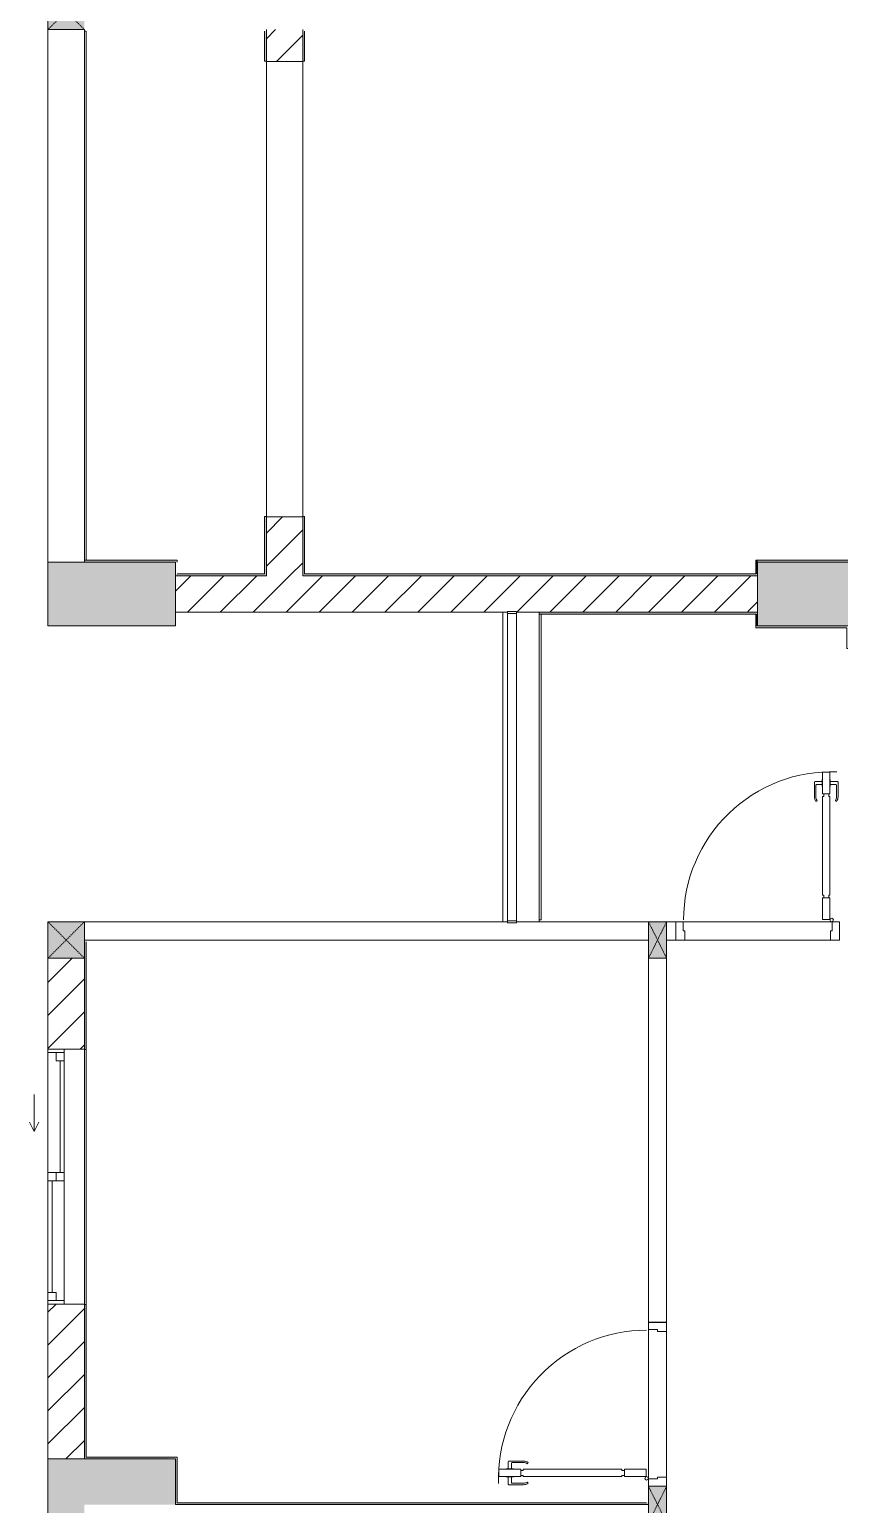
# Model space of a CAD drawing. Header units: millimetres. Extents: x 31499 to 223976, y 3719 to 80291.
# Drawn here: x 130173 to 134624, y 40337 to 48437 of the extents above; entities that cross this region are included whole.
import ezdxf

# ---------------------------------------------------------------- set-up
doc = ezdxf.new("R2010")
doc.units = ezdxf.units.MM
doc.linetypes.add('IMPORT-Dash _2_', pattern=[6, 3, -3])
for name, color, linetype, lineweight in [('A-DETL-GENF-7', 170, 'Continuous', 9), ('A-DOOR-2', 170, 'Continuous', 9), ('A-FLOR-1', 170, 'Continuous', 9), ('A-FLOR-HRAL-6', 170, 'Continuous', 9), ('A-GLAZ-5', 170, 'Continuous', 9), ('A-WALL-1', 170, 'Continuous', 9), ('A-WALL-PATT-3', 170, 'Continuous', 9), ('A_1404_dwg-1', 170, 'Continuous', 9), ('I-WALL', 170, 'Continuous', 9), ('I-WALL-1', 170, 'Continuous', 9), ('S-COLS-1', 170, 'Continuous', 9), ('S-COLS-12', 170, 'IMPORT-Dash _2_', 9), ('S-COLS-2', 170, 'Continuous', 9), ('S-COLS-4', 170, 'Continuous', 9), ('S-COLS-HDLN-1', 170, 'IMPORT-Dash _2_', 9)]:
    doc.layers.add(name, color=color, linetype=linetype, lineweight=lineweight)
pattern_1 = [(45, (0, 0), (-90.50967, 90.50967), [])]

# ---------------------------------------------------------------- blocks, each defined once
blk = doc.blocks.new('A_1404_dwg_NCV_TKTC_KET CAU_rvt-1-TKTC_MB HOÀN THIỆN SÀN TẦNG 3-4-4819833-KeyPlan-CH2A_Tầng 3 - Tầng 8')
at = {"layer": 'S-COLS-1'}
for points in [[(33652.6, 45161.9), (34352.6, 45161.9), (34352.6, 45511.9), (33652.6, 45511.9), (33652.6, 45236.9)], [(38042.6, 45161.9), (38852.6, 45161.9), (38852.6, 45511.9), (37552.6, 45511.9), (37552.6, 45161.9)], [(33652.6, 40236.9), (33852.6, 40236.9), (33852.6, 40336.9), (34352.6, 40336.9), (34352.6, 40586.9), (33652.6, 40586.9), (33652.6, 40336.9)]]:
    blk.add_hatch(color=256, dxfattribs=at).paths.add_polyline_path(points)
at = {"layer": 'A-FLOR-1'}
blk.add_line((36152.5, 45236.9), (36152.5, 43536.9), dxfattribs=at)
at = {"layer": 'S-COLS-2'}
blk.add_line((37552.6, 45436.9), (37552.6, 45236.9), dxfattribs=at)
at = {"layer": 'S-COLS-2', "flags": 128}
for points in [[(33852.6, 45511.9), (33652.6, 45511.9), (33652.6, 45161.9), (34352.6, 45161.9), (34352.6, 45436.9)], [(33852.6, 40586.9), (33652.6, 40586.9), (33652.6, 40236.9), (33852.6, 40236.9)]]:
    blk.add_lwpolyline(points, dxfattribs=at)
blk = doc.blocks.new('A_1404_dwg_DOOR_CW_01 CANH MO-PANEL KINH - DIW_01-900x2200-CỬA GỖ VÂN LAMINATE-553393-TKTC_MB HOÀN THIỆN SÀN TẦNG 3-4-4819840-KeyPlan-CH2A_Tầng 3 - Tầng 8')
at = {"layer": 'A-DETL-GENF-7'}
for p, q in [((46582.1, 38482.4), (46582.1, 38521.4)), ((46665.6, 38525.4), (46586.1, 38525.4)), ((46599.1, 38482.4), (46599.1, 38513.4)), ((46603.1, 38517.4), (46665.6, 38517.4)), ((46691.4, 38517.2), (46686.8, 38510.7)), ((46582.1, 38438.4), (46582.1, 38399.4)), ((46665.6, 38395.4), (46586.1, 38395.4)), ((46599.1, 38438.4), (46599.1, 38407.4)), ((46603.1, 38403.4), (46665.6, 38403.4)), ((46691.4, 38403.5), (46686.8, 38410.1))]:
    blk.add_line(p, q, dxfattribs=at)
at = {"layer": 'A-DETL-GENF-7', "flags": 128}
for points in [[(46530.6, 38440.4), (46530.6, 38480.4), (46650.6, 38480.4), (46650.6, 38440.4)], [(46610.3, 38482.4), (46610.3, 38480.4), (46570.8, 38480.4), (46570.8, 38482.4)], [(47206.6, 38474.4), (47206.6, 38480.4), (46664.6, 38480.4), (46664.6, 38474.4), (46650.6, 38474.4), (46650.6, 38446.4), (46664.6, 38446.4), (46664.6, 38440.4), (47206.6, 38440.4), (47206.6, 38446.4), (47220.6, 38446.4), (47220.6, 38474.4)], [(47220.6, 38480.4), (47220.6, 38440.4), (47340.6, 38440.4), (47340.6, 38480.4)], [(46610.3, 38438.4), (46610.3, 38440.4), (46570.8, 38440.4), (46570.8, 38438.4)]]:
    blk.add_lwpolyline(points, close=True, dxfattribs=at)
at = {"layer": 'A-DETL-GENF-7'}
blk.add_circle((47342.6, 38430.4), 10, dxfattribs=at)
for centre, radius, start, end in [((47342.6, 38430.4), 814, 90, 182), ((46586.1, 38521.4), 4, 90, 180), ((46603.1, 38513.4), 4, 90, 180), ((46665.6, 38480.4), 45, 55, 90), ((46665.6, 38480.4), 37, 55, 90), ((46586.1, 38399.4), 4, 180, 270), ((46603.1, 38407.4), 4, 180, 270), ((46665.6, 38440.4), 37, 270, 305), ((46665.6, 38440.4), 45, 270, 305)]:
    blk.add_arc(centre, radius, start, end, dxfattribs=at)
at = {"layer": 'A-DOOR-2'}
blk.add_line((47352.6, 38430.4), (47352.6, 38455.4), dxfattribs=at)
at = {"layer": 'A-DOOR-2', "flags": 128}
for points in [[(47452.6, 39237.4), (47452.6, 39287.4), (47352.6, 39287.4), (47352.6, 39247.4), (47402.6, 39247.4), (47402.6, 39237.4)], [(47452.6, 38387.4), (47452.6, 38437.4), (47402.6, 38437.4), (47402.6, 38427.4), (47352.6, 38427.4), (47352.6, 38387.4)]]:
    blk.add_lwpolyline(points, close=True, dxfattribs=at)
blk = doc.blocks.new('A_1404_dwg_Railing - 50 x 10mm-901205-TKTC_MB HOÀN THIỆN SÀN TẦNG 3-4-4819861-KeyPlan-CH2A_Tầng 3 - Tầng 8')
at = {"layer": 'A-FLOR-HRAL-6', "flags": 128}
blk.add_lwpolyline([(107527.5, 61566.9), (107477.5, 61566.9), (107477.5, 61556.9), (107527.5, 61556.9)], close=True, dxfattribs=at)
blk = doc.blocks.new('A_1404_dwg_Railing - Railing-885226-TKTC_MB HOÀN THIỆN SÀN TẦNG 3-4-4819916-KeyPlan-CH2A_Tầng 3 - Tầng 8')
at = {"layer": 'A-FLOR-HRAL-6'}
for p, q in [((36177.6, 45230.3), (36177.6, 43541.5)), ((36227.6, 43541.5), (36227.6, 45230.3))]:
    blk.add_line(p, q, dxfattribs=at)
for p in [(-71299.9, -16326.6), (-71299.9, -18025.4)]:
    blk.add_blockref('A_1404_dwg_Railing - 50 x 10mm-901205-TKTC_MB HOÀN THIỆN SÀN TẦNG 3-4-4819861-KeyPlan-CH2A_Tầng 3 - Tầng 8', p)
blk = doc.blocks.new('A_1404_dwg_G1_SOF - BO TRU - 100x200-745959-TKTC_MB HOÀN THIỆN SÀN TẦNG 3-4-4819847-KeyPlan-CH2A_Tầng 3 - Tầng 8')
at = {"layer": 'S-COLS-1'}
blk.add_hatch(color=256, dxfattribs=at).paths.add_polyline_path([(111052.6, 40036.9), (111052.6, 40236.9), (110952.6, 40236.9), (110952.6, 40036.9)])
at = {"layer": 'S-COLS-1', "flags": 128}
blk.add_lwpolyline([(110952.6, 40036.9), (111052.6, 40036.9), (111052.6, 40236.9), (110952.6, 40236.9)], close=True, dxfattribs=at)
at = {"layer": 'S-COLS-HDLN-1'}
for p, q in [((110952.6, 40036.9), (111052.6, 40236.9)), ((111052.6, 40036.9), (110952.6, 40236.9))]:
    blk.add_line(p, q, dxfattribs=at)
blk = doc.blocks.new('A_1404_dwg_DOOR_CW_01 CANH MO-PANEL KINH - DIG_01-900x2200-CỬA NHÔM KÍNH-901215-TKTC_MB HOÀN THIỆN SÀN TẦNG 3-4-4819898-KeyPlan-CH2A_Tầng 3 - Tầng 8')
at = {"layer": 'A-DETL-GENF-7'}
for p, q in [((37864.6, 68823.9), (37864.6, 68903.4)), ((37907.6, 68907.4), (37868.6, 68907.4)), ((37872.6, 68886.4), (37872.6, 68823.9)), ((37907.6, 68890.4), (37876.6, 68890.4)), ((37951.6, 68907.4), (37990.6, 68907.4)), ((37951.6, 68890.4), (37982.6, 68890.4)), ((37986.6, 68886.4), (37986.6, 68823.9)), ((37994.6, 68823.9), (37994.6, 68903.4)), ((37872.7, 68798.1), (37879.3, 68802.7)), ((37986.4, 68798.1), (37979.9, 68802.7))]:
    blk.add_line(p, q, dxfattribs=at)
at = {"layer": 'A-DETL-GENF-7', "flags": 128}
for points in [[(37949.6, 68958.9), (37909.6, 68958.9), (37909.6, 68838.9), (37949.6, 68838.9)], [(37907.6, 68879.2), (37909.6, 68879.2), (37909.6, 68918.7), (37907.6, 68918.7)], [(37951.6, 68879.2), (37949.6, 68879.2), (37949.6, 68918.7), (37951.6, 68918.7)], [(37915.6, 68282.9), (37909.6, 68282.9), (37909.6, 68824.9), (37915.6, 68824.9), (37915.6, 68838.9), (37943.6, 68838.9), (37943.6, 68824.9), (37949.6, 68824.9), (37949.6, 68282.9), (37943.6, 68282.9), (37943.6, 68268.9), (37915.6, 68268.9)], [(37909.6, 68268.9), (37949.6, 68268.9), (37949.6, 68148.9), (37909.6, 68148.9)]]:
    blk.add_lwpolyline(points, close=True, dxfattribs=at)
at = {"layer": 'A-DETL-GENF-7'}
blk.add_circle((37959.6, 68146.9), 10, dxfattribs=at)
for centre, radius, start, end in [((37959.6, 68146.9), 814, 88, 180), ((37868.6, 68903.4), 4, 90, 180), ((37876.6, 68886.4), 4, 90, 180), ((37982.6, 68886.4), 4, 0, 90), ((37990.6, 68903.4), 4, 0, 90), ((37909.6, 68823.9), 45, 180, 215), ((37909.6, 68823.9), 37, 180, 215), ((37949.6, 68823.9), 37, 325, 0), ((37949.6, 68823.9), 45, 325, 0)]:
    blk.add_arc(centre, radius, start, end, dxfattribs=at)
at = {"layer": 'A-DOOR-2'}
blk.add_line((37959.6, 68136.9), (37934.6, 68136.9), dxfattribs=at)
at = {"layer": 'A-DOOR-2', "flags": 128}
for points in [[(37102.6, 68036.9), (37102.6, 68136.9), (37142.6, 68136.9), (37142.6, 68086.9), (37152.6, 68086.9), (37152.6, 68036.9)], [(37952.6, 68036.9), (37952.6, 68086.9), (37962.6, 68086.9), (37962.6, 68136.9), (38002.6, 68136.9), (38002.6, 68036.9)]]:
    blk.add_lwpolyline(points, close=True, dxfattribs=at)
blk = doc.blocks.new('A_1404_dwg_NCV_TKTC_TANG 3 - 4_rvt-1-TKTC_MB HOÀN THIỆN SÀN TẦNG 3-4-4819943-KeyPlan-CH2A_Tầng 3 - Tầng 8')
at = {"layer": 'A-WALL-PATT-3'}
h = blk.add_hatch(color=256, dxfattribs=at)
h.paths.add_polyline_path([(34852.6, 45436.9), (34852.6, 45762.4), (34842.6, 45760.3), (34842.6, 45436.9)])
h.paths.add_polyline_path([(34842.6, 48262.4), (34852.6, 48262.4), (34852.6, 48426.9), (34842.6, 48426.9)])
h = blk.add_hatch(color=256, dxfattribs=at)
h.paths.add_polyline_path([(35052.6, 45446.9), (35062.6, 45446.9), (35062.6, 45762.4), (35052.6, 45760.3)])
h.paths.add_polyline_path([(35062.6, 48262.4), (35062.6, 48426.9), (35052.6, 48426.9), (35052.6, 48262.4)])
for points in [[(34362.6, 45511.9), (34362.6, 45521.9), (33852.6, 45521.9), (33852.6, 45511.9), (34352.6, 45511.9)], [(34842.6, 45436.9), (34842.6, 45446.9), (34352.6, 45446.9), (34353.5, 45436.9)], [(35062.6, 45436.9), (37552.6, 45436.9), (37552.6, 45446.9), (35052.6, 45446.9), (35052.6, 45436.9)], [(37542.6, 45446.9), (37552.6, 45446.9), (37552.6, 45521.9), (37542.6, 45521.9), (37542.6, 45511.9)], [(38077, 45511.9), (38862.6, 45511.9), (38862.6, 45521.9), (37552.6, 45521.9), (37552.6, 45511.9), (38052.6, 45511.9)], [(37542.6, 45226.9), (37552.6, 45226.9), (37552.6, 45236.9), (36352.6, 45236.9), (36352.6, 45226.9)], [(37552.6, 45161.9), (37552.6, 45226.9), (37542.6, 45226.9), (37542.6, 45161.9)], [(38042.6, 45151.9), (38042.6, 45161.9), (37542.6, 45161.9), (37542.6, 45151.9), (37552.6, 45151.9)], [(33862.6, 40586.9), (34362.6, 40591.9), (34362.6, 40596.9), (33862.6, 40596.9)], [(34352.6, 40346.9), (34362.6, 40346.9), (34362.6, 40586.9), (34352.6, 40586.9)], [(34852.6, 40336.9), (36952.6, 40336.9), (36952.6, 40346.9), (34352.6, 40346.9), (34352.6, 40336.9), (34362.6, 40336.9)]]:
    blk.add_hatch(color=256, dxfattribs=at).paths.add_polyline_path(points)
h = blk.add_hatch(color=256, dxfattribs=at)
h.paths.add_polyline_path([(33862.6, 40586.9), (33862.6, 41435.7), (33852.6, 41435.7), (33852.6, 40586.9)])
h.paths.add_polyline_path([(33862.6, 42835.7), (33862.6, 43426.9), (33852.6, 43426.9), (33852.6, 42835.7)])
at = {"layer": 'A-FLOR-1'}
for p, q in [((33852.6, 48436.9), (33852.6, 48426.9)), ((34852.6, 48426.9), (34852.6, 48436.9)), ((35052.6, 48436.9), (35052.6, 48426.9)), ((34852.6, 45760.3), (35052.6, 45760.3)), ((34352.6, 45511.9), (34352.6, 45446.9)), ((37962.6, 43536.9), (37142.6, 43536.9)), ((33852.6, 43436.9), (33852.6, 43426.9)), ((36952.6, 40477.3), (36952.6, 41297.3)), ((37052.6, 41287.3), (37052.6, 40487.3))]:
    blk.add_line(p, q, dxfattribs=at)
at = {"layer": 'A-FLOR-1', "flags": 128}
for points in [[(34852.6, 45762.4), (34852.6, 48260.3), (34852.6, 48262.4)], [(35052.6, 48262.4), (35052.6, 45762.4), (35052.6, 48260.3), (34852.6, 48260.3)]]:
    blk.add_lwpolyline(points, dxfattribs=at)
blk.add_lwpolyline([(37952.6, 43436.9), (37152.6, 43436.9)], close=True, dxfattribs=at)
at = {"layer": 'A-WALL-1'}
for p, q in [((36227.6, 45236.9), (36352.6, 45236.9)), ((36352.6, 45226.9), (36352.6, 43536.9)), ((33852.6, 43536.9), (33852.6, 43436.9)), ((36177.6, 43536.9), (33852.6, 43536.9)), ((36952.6, 43536.9), (36227.6, 43536.9)), ((37102.6, 43536.9), (37052.6, 43536.9)), ((37102.6, 43436.9), (37102.6, 43536.9)), ((33852.6, 43436.9), (36952.6, 43436.9)), ((37052.6, 43436.9), (37062.6, 43436.9)), ((37062.6, 43436.9), (37102.6, 43436.9)), ((37052.6, 43336.5), (36952.6, 43336.5)), ((36952.6, 43336.5), (36952.6, 41337.3)), ((37052.6, 41337.3), (37052.6, 43336.5)), ((36952.6, 41337.3), (37052.6, 41337.3)), ((36952.6, 40477.3), (36952.6, 41297.3)), ((37052.6, 41287.3), (37052.6, 40487.3)), ((37052.6, 40437.3), (36952.6, 40437.3))]:
    blk.add_line(p, q, dxfattribs=at)
at = {"layer": 'A-WALL-1', "flags": 128}
blk.add_lwpolyline([(36152.6, 43536.9), (36152.6, 45236.9), (36177.6, 45236.9)], dxfattribs=at)
at = {"layer": 'I-WALL'}
for p, q in [((33852.6, 41435.7), (33852.6, 42835.7)), ((33862.6, 42835.7), (33862.6, 41435.7))]:
    blk.add_line(p, q, dxfattribs=at)
at = {"layer": 'I-WALL', "flags": 128}
for points in [[(33852.6, 45521.9), (33852.6, 48426.9), (33862.6, 48426.9), (33862.6, 45521.9)], [(36362.6, 45226.9), (36362.6, 43546.9), (36352.6, 43546.9)]]:
    blk.add_lwpolyline(points, dxfattribs=at)
at = {"layer": 'I-WALL-1'}
blk.add_line((33852.6, 43426.9), (33852.6, 43336.9), dxfattribs=at)
at = {"layer": 'I-WALL-1', "flags": 128}
for points in [[(34842.6, 48426.9), (34842.6, 48262.4), (34852.6, 48262.4), (34852.6, 48426.9)], [(35052.6, 48426.9), (35052.6, 48262.4), (35062.6, 48262.4), (35062.6, 48426.9)], [(34352.6, 45446.9), (34352.6, 45436.9), (34842.6, 45436.9), (34852.6, 45436.9), (34852.6, 45762.4), (34842.6, 45762.4), (34842.6, 45446.9), (34362.6, 45446.9)], [(34362.6, 45511.9), (34362.6, 45521.9), (33852.6, 45521.9), (33852.6, 45511.9), (34352.6, 45511.9)], [(38052.6, 45161.9), (38042.6, 45161.9), (37552.6, 45161.9), (37552.6, 45226.9), (37552.6, 45236.9), (36352.6, 45236.9), (36352.6, 45226.9), (37542.6, 45226.9), (37542.6, 45161.9), (37542.6, 45151.9), (38042.6, 45151.9), (38042.6, 45036.9), (38052.6, 45036.9)], [(33852.6, 43336.9), (33852.6, 42835.7), (33862.6, 42835.7), (33862.6, 43426.9)], [(36942.6, 40346.9), (34362.6, 40346.9), (34362.6, 40586.9), (34362.6, 40596.9), (33862.6, 40596.9), (33862.6, 41435.7), (33852.6, 41435.7), (33852.6, 40586.9), (33862.6, 40586.9), (34352.6, 40586.9), (34352.6, 40346.9), (34352.6, 40336.9), (36952.6, 40336.9)]]:
    blk.add_lwpolyline(points, dxfattribs=at)
blk.add_lwpolyline([(38862.6, 45446.9), (38862.6, 45511.9), (38862.6, 45521.9), (37552.6, 45521.9), (37542.6, 45521.9), (37542.6, 45446.9), (35062.6, 45446.9), (35062.6, 45762.4), (35052.6, 45762.4), (35052.6, 45446.9), (35052.6, 45436.9), (37552.6, 45436.9), (37552.6, 45446.9), (37552.6, 45511.9), (38852.6, 45511.9), (38852.6, 45436.9), (38862.6, 45436.9), (41842.6, 45436.9), (41852.6, 45436.9), (41852.6, 45587.4), (41842.6, 45587.4), (41842.6, 45446.9)], close=True, dxfattribs=at)
for name, p in [('A_1404_dwg_Railing - Railing-885226-TKTC_MB HOÀN THIỆN SÀN TẦNG 3-4-4819916-KeyPlan-CH2A_Tầng 3 - Tầng 8', (0, 0)), ('A_1404_dwg_DOOR_CW_01 CANH MO-PANEL KINH - DIG_01-900x2200-CỬA NHÔM KÍNH-901215-TKTC_MB HOÀN THIỆN SÀN TẦNG 3-4-4819898-KeyPlan-CH2A_Tầng 3 - Tầng 8', (0, -24600)), ('A_1404_dwg_DOOR_CW_01 CANH MO-PANEL KINH - DIW_01-900x2200-CỬA GỖ VÂN LAMINATE-553393-TKTC_MB HOÀN THIỆN SÀN TẦNG 3-4-4819840-KeyPlan-CH2A_Tầng 3 - Tầng 8', (-10400, 2050))]:
    blk.add_blockref(name, p)
at = {"rotation": 180}
for p in [(148005.1, 83573.9), (148005.1, 80473.9)]:
    blk.add_blockref('A_1404_dwg_G1_SOF - BO TRU - 100x200-745959-TKTC_MB HOÀN THIỆN SÀN TẦNG 3-4-4819847-KeyPlan-CH2A_Tầng 3 - Tầng 8', p, dxfattribs=at)
blk = doc.blocks.new('A_1404_dwg_1_FAMILY RVT - W01-WxH 1400x1400xmm-389822-TKTC_MB HOÀN THIỆN SÀN TẦNG 3-4-V116-KeyPlan-CH2A_Tầng 3 - Tầng 8')
at = {"layer": 'A-GLAZ-5'}
for p, q in [((53452.6, 67435.3), (53252.6, 67435.3)), ((53452.6, 67416.3), (53363.7, 67416.3)), ((53430.3, 67371.8), (53430.3, 66757.5)), ((53408.1, 66713.1), (53408.1, 66757.5)), ((53452.6, 66757.5), (53452.6, 66713.1)), ((53385.9, 66713.1), (53385.9, 66098.8)), ((53528.8, 66486.9), (53528.8, 66283.7)), ((53452.6, 66054.4), (53363.7, 66054.4))]:
    blk.add_line(p, q, dxfattribs=at)
at = {"layer": 'A-GLAZ-5', "flags": 128}
for points in [[(53252.6, 66035.3), (53452.6, 66035.3), (53452.6, 67435.3), (53452.6, 67371.8)], [(53363.7, 67435.3), (53363.7, 67416.3), (53363.7, 66757.5), (53363.7, 66713.1), (53363.7, 66098.8), (53363.7, 66035.3)], [(53363.7, 66757.5), (53452.6, 66757.5), (53452.6, 67371.8), (53408.1, 67371.8), (53408.1, 67416.3)], [(53363.7, 66713.1), (53452.6, 66713.1), (53452.6, 66054.4), (53452.6, 66035.3)], [(53554.2, 66436.1), (53528.8, 66486.9), (53503.4, 66436.1)], [(53408.1, 66054.4), (53408.1, 66098.8), (53363.7, 66098.8)]]:
    blk.add_lwpolyline(points, dxfattribs=at)
blk = doc.blocks.new('A_1404_dwg_G1_SOF - BO TRU - 200x200-V8-TKTC_MB HOÀN THIỆN SÀN TẦNG 3-4-4819987-KeyPlan-CH2A_Tầng 3 - Tầng 8')
at = {"layer": 'S-COLS-12'}
blk.add_hatch(color=256, dxfattribs=at).paths.add_polyline_path([(44652.3, 28836.9), (44652.6, 28836.9), (44652.3, 29036.9), (44452.6, 29036.9), (44452.6, 28836.9)])
at = {"layer": 'S-COLS-4', "flags": 128}
blk.add_lwpolyline([(44652.6, 29036.9), (44452.6, 29036.9), (44452.6, 28836.9), (44652.6, 28836.9)], dxfattribs=at)
at = {"layer": 'S-COLS-HDLN-1'}
for p, q in [((44652.6, 29036.9), (44452.6, 28836.9)), ((44452.6, 29036.9), (44652.6, 28836.9))]:
    blk.add_line(p, q, dxfattribs=at)
blk = doc.blocks.new('A_1404_dwg-4819832-KeyPlan-CH2A_Tầng 3 - Tầng 8')
at = {"layer": 'A-WALL-PATT-3'}
h = blk.add_hatch(dxfattribs=at)
h.set_pattern_fill('FP_31', color=256, style=0, pattern_type=2)
h.set_pattern_definition(pattern_1)
h.paths.add_polyline_path([(34852.6, 45436.9), (35052.6, 45436.9), (35052.6, 45760.3), (34852.6, 45760.3), (34852.6, 45446.9)])
h.paths.add_polyline_path([(35052.6, 48261.9), (35052.6, 48436.9), (34852.6, 48436.9), (34852.6, 48261.9)])
h = blk.add_hatch(dxfattribs=at)
h.set_pattern_fill('FP_31', color=256, style=0, pattern_type=2)
h.set_pattern_definition(pattern_1)
h.paths.add_polyline_path([(36352.6, 45236.9), (37552.6, 45240.3), (37552.6, 45436.9), (34352.6, 45436.9), (34353.5, 45236.9), (36227.6, 45236.9)])
h = blk.add_hatch(dxfattribs=at)
h.set_pattern_fill('FP_31', color=256, style=0, pattern_type=2)
h.set_pattern_definition(pattern_1)
h.paths.add_polyline_path([(33852.6, 40586.9), (33852.5, 41437.4), (33652.6, 41435.7), (33652.6, 40586.9)])
h.paths.add_polyline_path([(33652.6, 42837.4), (33852.6, 42837.4), (33852.6, 43336.9), (33652.6, 43336.9)])
at = {"layer": 'A-WALL-1'}
for p, q in [((33652.6, 45511.9), (33652.6, 48436.9)), ((34852.6, 48261.9), (35052.6, 48261.9)), ((34352.6, 45436.9), (34352.6, 45236.9)), ((37552.6, 45236.9), (37552.6, 45436.9)), ((34352.6, 45236.9), (36152.6, 45236.9)), ((33652.6, 43336.9), (33652.6, 42837.4)), ((33652.6, 41437.4), (33652.6, 40586.9)), ((33652.6, 40586.9), (33852.6, 40586.9))]:
    blk.add_line(p, q, dxfattribs=at)
for name, p in [('A_1404_dwg_NCV_TKTC_KET CAU_rvt-1-TKTC_MB HOÀN THIỆN SÀN TẦNG 3-4-4819833-KeyPlan-CH2A_Tầng 3 - Tầng 8', (0, 0)), ('A_1404_dwg_NCV_TKTC_TANG 3 - 4_rvt-1-TKTC_MB HOÀN THIỆN SÀN TẦNG 3-4-4819943-KeyPlan-CH2A_Tầng 3 - Tầng 8', (0, 0)), ('A_1404_dwg_G1_SOF - BO TRU - 200x200-V8-TKTC_MB HOÀN THIỆN SÀN TẦNG 3-4-4819987-KeyPlan-CH2A_Tầng 3 - Tầng 8', (-10800, 19600)), ('A_1404_dwg_G1_SOF - BO TRU - 200x200-V8-TKTC_MB HOÀN THIỆN SÀN TẦNG 3-4-4819987-KeyPlan-CH2A_Tầng 3 - Tầng 8', (-10800, 14500))]:
    blk.add_blockref(name, p)
at = {"rotation": 180}
blk.add_blockref('A_1404_dwg_1_FAMILY RVT - W01-WxH 1400x1400xmm-389822-TKTC_MB HOÀN THIỆN SÀN TẦNG 3-4-V116-KeyPlan-CH2A_Tầng 3 - Tầng 8', (87105.1, 108872.7), dxfattribs=at)

msp = doc.modelspace()

# ---------------------------------------------------------------- block references
at = {"layer": 'A_1404_dwg-1'}
msp.add_blockref('A_1404_dwg-4819832-KeyPlan-CH2A_Tầng 3 - Tầng 8', (96621.6, 0), dxfattribs=at)

doc.saveas('drawing.dxf')
